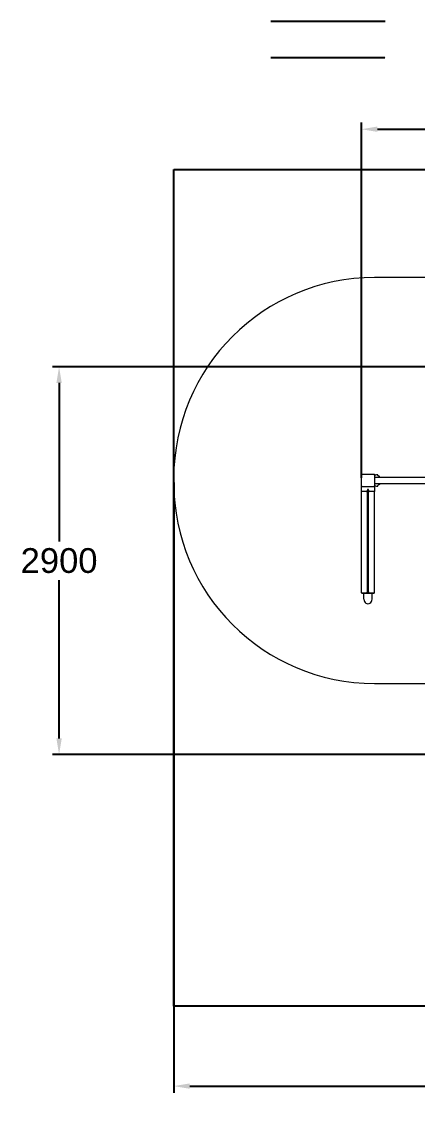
# Model space of a CAD drawing. Extents: x -4644 to 4111, y -3843 to 4581.
# Drawn here: x -4644 to -1685, y -3843 to 4231 of the extents above; entities that cross this region are included whole.
import ezdxf

# ---------------------------------------------------------------- set-up
doc = ezdxf.new("R2010")
doc.units = 0
doc.header["$LTSCALE"] = 5
doc.header["$PDMODE"] = 33
doc.header["$PDSIZE"] = 20
doc.linetypes.add('HIDDEN', pattern=[0.375, 0.25, -0.125])
doc.layers.get('Defpoints').update_dxf_attribs({"linetype": 'CONTINUOUS'})
for name, color, linetype in [('LCPROD_FALLINGSPACE', 63, 'HIDDEN'), ('Lg_area', 4, 'CONTINUOUS'), ('Lg_boundary', 5, 'CONTINUOUS'), ('Lg_dim', 7, 'CONTINUOUS'), ('Lg_prod', 40, 'CONTINUOUS')]:
    doc.layers.add(name, color=color, linetype=linetype)
doc.styles.add('LG1', font='arial.ttf', dxfattribs={"height": 185})
doc.styles.get("Standard").update_dxf_attribs({"font": 'SIMPLEX'})
doc.dimstyles.new('LG_DIM', dxfattribs={"dimtxt": 2.5, "dimasz": 2.5, "dimexe": 1.25, "dimexo": 0.625, "dimtad": 1, "dimdec": 4, "dimdsep": 46, "dimlunit": 6, "dimtxsty": 'STANDARD', "dimcen": 2.5, "dimadec": 0, "dimazin": 0, "dimtfac": 1, "dimtdec": 4, "dimtmove": 0, "dimatfit": 3, "dimfxl": 1, "dimtolj": 1, "dimtzin": 0, "dimarcsym": 0})

# ---------------------------------------------------------------- blocks, each defined once
blk = doc.blocks.new('*D5')
at = {"layer": 'Defpoints', "color": 0}
for p in [(-3507, 787.6), (2836, 802.8), (-3507, -3721.8)]:
    blk.add_point(p, dxfattribs=at)
at = {"layer": 'Lg_dim', "color": 0, "lineweight": -2}
for p, q in [((-3507, 786.6), (-3507, -3771.8)), ((2836, 801.8), (2836, -3771.8)), ((-3387, -3721.8), (-794.7, -3721.8)), ((2716, -3721.8), (-142.5, -3721.8))]:
    blk.add_line(p, q, dxfattribs=at)
at = {"layer": 'Lg_dim', "color": 0}
for points in [[(-3387, -3701.8), (-3387, -3741.8), (-3507, -3721.8)], [(2716, -3741.8), (2716, -3701.8), (2836, -3721.8)]]:
    blk.add_solid(points, dxfattribs=at)
at = {"layer": 'Lg_dim', "color": 4, "insert": (-468.6, -3721.8), "char_height": 185, "attachment_point": 5, "style": 'LG1'}
blk.add_mtext('\\A1;6340', dxfattribs=at)
blk = doc.blocks.new('*D6')
at = {"layer": 'Defpoints', "color": 0}
for p in [(-4363.7, 1651.6), (296.7, 1651.6), (458.7, -1244.5)]:
    blk.add_point(p, dxfattribs=at)
at = {"layer": 'Lg_dim', "color": 0, "lineweight": -2}
for p, q in [((295.7, 1651.6), (-4413.7, 1651.6)), ((-4363.7, 1531.6), (-4363.7, 347.9)), ((-4363.7, -1124.5), (-4363.7, 59.1)), ((457.7, -1244.5), (-4413.7, -1244.5))]:
    blk.add_line(p, q, dxfattribs=at)
at = {"layer": 'Lg_dim', "color": 0}
for points in [[(-4343.7, 1531.6), (-4383.7, 1531.6), (-4363.7, 1651.6)], [(-4383.7, -1124.5), (-4343.7, -1124.5), (-4363.7, -1244.5)]]:
    blk.add_solid(points, dxfattribs=at)
at = {"layer": 'Lg_dim', "color": 4, "insert": (-4363.7, 203.5), "char_height": 185, "attachment_point": 5, "style": 'LG1'}
blk.add_mtext('\\A1;2900', dxfattribs=at)
blk = doc.blocks.new('*D7')
at = {"layer": 'Defpoints', "color": 0}
for p in [(1924.4, 3427.1), (1924.4, 1507.8), (-2103.8, 821.8)]:
    blk.add_point(p, dxfattribs=at)
at = {"layer": 'Lg_dim', "color": 0, "lineweight": -2}
for p, q in [((-2103.8, 822.8), (-2103.8, 3477.1)), ((1924.4, 1508.8), (1924.4, 3477.1)), ((-1983.8, 3427.1), (-419, 3427.1)), ((1804.4, 3427.1), (239.6, 3427.1))]:
    blk.add_line(p, q, dxfattribs=at)
at = {"layer": 'Lg_dim', "color": 0}
for points in [[(-1983.8, 3447.1), (-1983.8, 3407.1), (-2103.8, 3427.1)], [(1804.4, 3407.1), (1804.4, 3447.1), (1924.4, 3427.1)]]:
    blk.add_solid(points, dxfattribs=at)
at = {"layer": 'Lg_dim', "color": 4, "insert": (-89.7, 3427.1), "char_height": 185, "attachment_point": 5, "style": 'LG1'}
blk.add_mtext('\\A1;4030', dxfattribs=at)

msp = doc.modelspace()

# ---------------------------------------------------------------- linework, layer by layer
at = {"layer": 'LCPROD_FALLINGSPACE'}
msp.add_lwpolyline([(-1926, 3961.4), (-2780.4, 3961.4)], dxfattribs=at)
at = {"layer": 'Lg_area', "linetype": 'Continuous', "lineweight": 0}
for p, q in [((-1006.6, 2319), (-2006, 2319)), ((-3507, 818), (-3507, 787.6)), ((-2006, -713.4), (-879.9, -713.4))]:
    msp.add_line(p, q, dxfattribs=at)
at = {"layer": 'Lg_area'}
msp.add_lwpolyline([(-1926, 4231), (-2780.4, 4231)], dxfattribs=at)
at = {"layer": 'Lg_area', "linetype": 'Continuous', "lineweight": 0}
for centre, start, end in [((-2006, 818), 90, 180), ((-2006, 787.6), 180, 270)]:
    msp.add_arc(centre, 1501, start, end, dxfattribs=at)
at = {"layer": 'Lg_boundary'}
msp.add_lwpolyline([(-3507, 3125.3), (3503, 3125.3), (3503, -3124.7), (-3507, -3124.7)], close=True, dxfattribs=at)
at = {"layer": 'Lg_prod', "linetype": 'Continuous', "lineweight": 0}
for p, q in [((-2102.5, 754.8), (-2102.5, 850.8)), ((-2102.5, 850.8), (-2006.5, 850.8)), ((-2006.5, 850.8), (-2006.5, 754.8)), ((-2006.5, 840.5), (-1997.5, 843.6)), ((297.5, 825.3), (-2006.5, 825.3)), ((-2006.5, 825.3), (-2006.5, 780.3)), ((-1982, 839), (-1982, 844)), ((-2006.5, 754.8), (-2102.5, 754.8)), ((-2102, 720.6), (-2102, 754.8)), ((-2051.5, 734.5), (-2057.5, 734.5)), ((-2057.5, 734.5), (-2057.5, 729.9)), ((-2057.5, -28.8), (-2057.5, 729.9)), ((-2051.5, 729.9), (-2051.5, 734.5)), ((-2051.5, -28.8), (-2051.5, 729.9)), ((-2007, 754.8), (-2007, 720.6)), ((-2006.5, 780.3), (297.5, 780.3)), ((-2006.5, 765.1), (-1997.5, 762)), ((-1982, 761.6), (-1982, 766.6)), ((-2102, -35.7), (-2102, 720.6)), ((-2065.5, 720.6), (-2102, 720.6)), ((-2007, 720.6), (-2043.5, 720.6)), ((-2007, -35.7), (-2007, 720.6)), ((-2102, -35.7), (-2065.5, -35.7)), ((-2100.5, -37.9), (-2100.5, -35.7)), ((-2100.5, -37.9), (-2008.5, -37.9)), ((-2084.5, -83.6), (-2084.5, -37.9)), ((-2045.8, -35.4), (-2063.2, -35.4)), ((-2051.5, -25.3), (-2057.5, -25.3)), ((-2043.5, -35.7), (-2007, -35.7)), ((-2024.5, -83.6), (-2024.5, -37.9)), ((-2008.5, -37.9), (-2008.5, -35.7))]:
    msp.add_line(p, q, dxfattribs=at)
for centre, start, end in [((-1989.1, 819), 74.22471, 109), ((-1989.1, 786.6), 251, 285.77529)]:
    msp.add_arc(centre, 26, start, end, dxfattribs=at)
for centre, major_axis, ratio, start_param, end_param in [((-2027.9, 815.1), (66.8, -11.6), 0.701836, 0.456134, 0.481936), ((-2065.5, 729.9), (0, -9.24), 0.866025, 0, 1.570796), ((-2043.5, 729.9), (0, -9.24), 0.866025, 4.712389, 6.283185), ((-2027.9, 790.5), (-66.8, -11.6), 0.701836, 2.659657, 2.685459), ((-2065.5, -28.8), (-8, 0), 0.866025, 1.570796, 3.141593), ((-2043.5, -28.8), (-8, 0), 0.866025, 0, 1.570796), ((-2054.5, -83.6), (0, -34.6), 0.866025, 4.712389, 7.853982)]:
    msp.add_ellipse(centre, major_axis=major_axis, ratio=ratio, start_param=start_param, end_param=end_param, dxfattribs=at)
for points, knots in [([(-2097.9, 846.2), (-2097.9, 846.2), (-2097.9, 846.2), (-2098.4, 846.7), (-2099, 847.2), (-2100.6, 848.8), (-2101.4, 849.7), (-2102.3, 850.6), (-2102.5, 850.8), (-2102.5, 850.8)], [-0.054665, -0.054665, -0.054665, -0.054665, 0, 0, 2.886993, 2.886993, 9.76026, 9.76026, 14.748006, 14.748006, 14.748006, 14.748006]), ([(-2011.1, 846.2), (-2011.1, 846.2), (-2011.1, 846.2), (-2010.6, 846.7), (-2010, 847.2), (-2008.4, 848.8), (-2007.6, 849.7), (-2006.7, 850.6), (-2006.5, 850.8), (-2006.5, 850.8)], [-0.054665, -0.054665, -0.054665, -0.054665, 0, 0, 2.886993, 2.886993, 9.76026, 9.76026, 14.748006, 14.748006, 14.748006, 14.748006]), ([(-1964.9, 826.5), (-1965.6, 827.9), (-1966.5, 829.2), (-1967.9, 830.8), (-1968.2, 831.1), (-1968.8, 831.8), (-1969.1, 832.1), (-1970.1, 833), (-1970.8, 833.5), (-1972.3, 834.6), (-1973.1, 835.1), (-1974.3, 835.9), (-1974.7, 836.1), (-1975.5, 836.5), (-1976, 836.8), (-1978.2, 837.8), (-1980, 838.5), (-1982, 839)], [0.00000056, 0.00000056, 0.00000056, 0.00000056, 0.00599976, 0.00599976, 0.00749957, 0.00749957, 0.00899937, 0.00899937, 0.01199897, 0.01199897, 0.01499857, 0.01499857, 0.01649837, 0.01649837, 0.01799817, 0.01799817, 0.02399737, 0.02399737, 0.02399737, 0.02399737]), ([(-1967.1, 829.8), (-1967.3, 830.1), (-1967.5, 830.3), (-1967.9, 830.8), (-1968.2, 831.1), (-1968.8, 831.8), (-1969.1, 832.1), (-1969.6, 832.5), (-1969.8, 832.7), (-1970, 832.8)], [0.00495113, 0.00495113, 0.00495113, 0.00495113, 0.005999765, 0.005999765, 0.007499565, 0.007499565, 0.008999366, 0.008999366, 0.009725422, 0.009725422, 0.009725422, 0.009725422]), ([(-1967.1, 829.8), (-1967.3, 830.1), (-1967.5, 830.3), (-1967.9, 830.8), (-1968.2, 831.1), (-1968.8, 831.8), (-1969.1, 832.1), (-1969.6, 832.5), (-1969.8, 832.7), (-1970, 832.8)], [0.00495113, 0.00495113, 0.00495113, 0.00495113, 0.005999765, 0.005999765, 0.007499565, 0.007499565, 0.008999366, 0.008999366, 0.009725422, 0.009725422, 0.009725422, 0.009725422]), ([(-1967.1, 829.8), (-1967.3, 830.1), (-1967.5, 830.3), (-1967.9, 830.8), (-1968.2, 831.1), (-1968.8, 831.8), (-1969.1, 832.1), (-1969.6, 832.5), (-1969.8, 832.7), (-1970, 832.8)], [0.00495113, 0.00495113, 0.00495113, 0.00495113, 0.005999765, 0.005999765, 0.007499565, 0.007499565, 0.008999366, 0.008999366, 0.009725422, 0.009725422, 0.009725422, 0.009725422]), ([(-1967.8, 830.7), (-1967.8, 830.7), (-1967.7, 830.6), (-1966.5, 829.2), (-1965.6, 827.9), (-1964.9, 826.5)], [0.017683201, 0.017683201, 0.017683201, 0.017683201, 0.018003575, 0.018003575, 0.024004698, 0.024004698, 0.024004698, 0.024004698]), ([(-2097.9, 759.4), (-2097.9, 759.4), (-2097.9, 759.4), (-2098.4, 758.8), (-2099, 758.3), (-2100.6, 756.7), (-2101.4, 755.9), (-2102.3, 755), (-2102.5, 754.8), (-2102.5, 754.8)], [-0.054665, -0.054665, -0.054665, -0.054665, 0, 0, 2.886993, 2.886993, 9.76026, 9.76026, 14.748006, 14.748006, 14.748006, 14.748006]), ([(-2006.5, 754.8), (-2006.5, 754.8), (-2006.7, 755), (-2007.6, 755.9), (-2008.4, 756.7), (-2010, 758.3), (-2010.6, 758.8), (-2011.1, 759.4), (-2011.1, 759.4), (-2011.1, 759.4)], [20.558259, 20.558259, 20.558259, 20.558259, 24.227592, 24.227592, 29.284044, 29.284044, 31.407917, 31.407917, 31.448132, 31.448132, 31.448132, 31.448132]), ([(-1964.9, 779.1), (-1965.6, 777.7), (-1966.5, 776.3), (-1967.9, 774.7), (-1968.2, 774.4), (-1968.8, 773.8), (-1969.1, 773.5), (-1970.1, 772.6), (-1970.8, 772), (-1972.3, 771), (-1973.1, 770.4), (-1974.3, 769.7), (-1974.7, 769.5), (-1975.5, 769), (-1976, 768.8), (-1978.2, 767.8), (-1980, 767.1), (-1982, 766.6)], [0.00000056, 0.00000056, 0.00000056, 0.00000056, 0.00599976, 0.00599976, 0.00749957, 0.00749957, 0.00899937, 0.00899937, 0.01199897, 0.01199897, 0.01499857, 0.01499857, 0.01649837, 0.01649837, 0.01799817, 0.01799817, 0.02399737, 0.02399737, 0.02399737, 0.02399737]), ([(-1967.1, 775.7), (-1967.3, 775.5), (-1967.5, 775.3), (-1967.9, 774.7), (-1968.2, 774.4), (-1968.8, 773.8), (-1969.1, 773.5), (-1969.6, 773.1), (-1969.8, 772.9), (-1970, 772.8)], [0.00495113, 0.00495113, 0.00495113, 0.00495113, 0.005999765, 0.005999765, 0.007499565, 0.007499565, 0.008999366, 0.008999366, 0.009725422, 0.009725422, 0.009725422, 0.009725422]), ([(-1967.1, 775.7), (-1967.3, 775.5), (-1967.5, 775.3), (-1967.9, 774.7), (-1968.2, 774.4), (-1968.8, 773.8), (-1969.1, 773.5), (-1969.6, 773.1), (-1969.8, 772.9), (-1970, 772.8)], [0.00495113, 0.00495113, 0.00495113, 0.00495113, 0.005999765, 0.005999765, 0.007499565, 0.007499565, 0.008999366, 0.008999366, 0.009725422, 0.009725422, 0.009725422, 0.009725422]), ([(-1967.1, 775.7), (-1967.3, 775.5), (-1967.5, 775.3), (-1967.9, 774.7), (-1968.2, 774.4), (-1968.8, 773.8), (-1969.1, 773.5), (-1969.6, 773.1), (-1969.8, 772.9), (-1970, 772.8)], [0.00495113, 0.00495113, 0.00495113, 0.00495113, 0.005999765, 0.005999765, 0.007499565, 0.007499565, 0.008999366, 0.008999366, 0.009725422, 0.009725422, 0.009725422, 0.009725422]), ([(-1967.8, 774.8), (-1967.8, 774.9), (-1967.7, 775), (-1966.5, 776.3), (-1965.6, 777.7), (-1964.9, 779.1)], [0.017683201, 0.017683201, 0.017683201, 0.017683201, 0.018003575, 0.018003575, 0.024004698, 0.024004698, 0.024004698, 0.024004698])]:
    msp.add_open_spline(points, degree=3, knots=knots, dxfattribs=at)
for points in [[(-1973.5, 835.4), (-1973.5, 835.4), (-1973.6, 835.5), (-1973.7, 835.5)], [(-1973.5, 835.4), (-1973.5, 835.4), (-1973.6, 835.5), (-1973.7, 835.5)], [(-1973.5, 835.4), (-1973.5, 835.4), (-1973.6, 835.5), (-1973.7, 835.5)], [(-1973.5, 835.4), (-1973.5, 835.4), (-1973.6, 835.5), (-1973.7, 835.5)], [(-1969.5, 832.4), (-1969.7, 832.6), (-1969.8, 832.7), (-1970, 832.8)], [(-1967.1, 829.8), (-1967.3, 830), (-1967.4, 830.3), (-1967.6, 830.5)], [(-1973.5, 770.2), (-1973.5, 770.2), (-1973.6, 770.1), (-1973.7, 770.1)], [(-1973.5, 770.2), (-1973.5, 770.2), (-1973.6, 770.1), (-1973.7, 770.1)], [(-1973.5, 770.2), (-1973.5, 770.2), (-1973.6, 770.1), (-1973.7, 770.1)], [(-1973.5, 770.2), (-1973.5, 770.2), (-1973.6, 770.1), (-1973.7, 770.1)], [(-1969.5, 773.1), (-1969.7, 773), (-1969.8, 772.9), (-1970, 772.8)], [(-1967.1, 775.7), (-1967.3, 775.5), (-1967.4, 775.3), (-1967.6, 775.1)]]:
    msp.add_open_spline(points, degree=3, dxfattribs=at)

# ---------------------------------------------------------------- dimensions: what is measured, and where the dimension line sits
at = {"layer": 'Lg_dim'}
dim = msp.add_linear_dim(base=(1924.4, 3427.1), p1=(-2103.8, 821.8), p2=(1924.4, 1507.8), dimstyle='LG_DIM', override={"dimtxt": 185, "dimasz": 120, "dimexe": 50, "dimexo": 1, "dimgap": 50, "dimtad": 0, "dimtih": 1, "dimtoh": 1, "dimdec": 0, "dimrnd": 10, "dimlunit": 2, "dimtxsty": 'LG1', "dimclrt": 4, "dimadec": 4, "dimtdec": 0}, dxfattribs=at)
dim.commit()
dim.dimension.update_dxf_attribs({"geometry": '*D7', "text_midpoint": (-89.7, 3427.1)})
dim = msp.add_linear_dim(base=(-4363.7, 1651.6), p1=(458.7, -1244.5), p2=(296.7, 1651.6), angle=90, dimstyle='LG_DIM', override={"dimtxt": 185, "dimasz": 120, "dimexe": 50, "dimexo": 1, "dimgap": 50, "dimtad": 0, "dimtih": 1, "dimtoh": 1, "dimdec": 0, "dimrnd": 10, "dimlunit": 2, "dimtxsty": 'LG1', "dimclrt": 4, "dimadec": 4, "dimtdec": 0}, dxfattribs=at)
dim.commit()
dim.dimension.update_dxf_attribs({"geometry": '*D6', "text_midpoint": (-4363.7, 203.5)})
dim = msp.add_linear_dim(base=(-3507, -3721.8), p1=(2836, 802.8), p2=(-3507, 787.6), dimstyle='LG_DIM', override={"dimtxt": 185, "dimasz": 120, "dimexe": 50, "dimexo": 1, "dimgap": 50, "dimtad": 0, "dimtih": 1, "dimtoh": 1, "dimdec": 0, "dimrnd": 10, "dimlunit": 2, "dimtxsty": 'LG1', "dimclrt": 4, "dimadec": 4, "dimtdec": 0}, dxfattribs=at)
dim.commit()
dim.dimension.update_dxf_attribs({"geometry": '*D5', "text_midpoint": (-468.6, -3721.8), "dimtype": 160})

doc.saveas('drawing.dxf')
